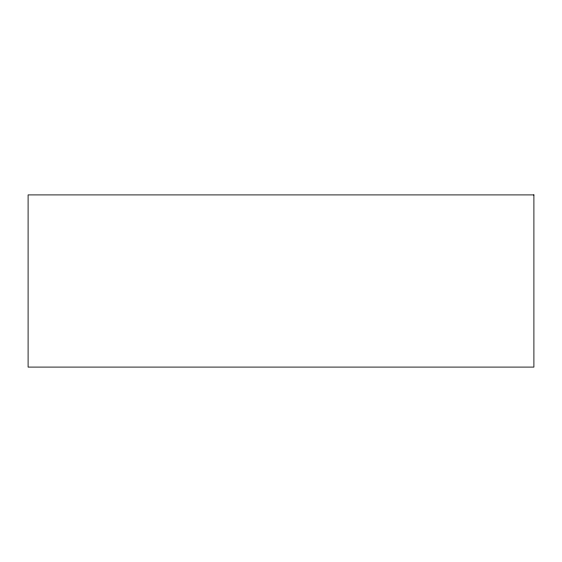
<?xml version="1.0" encoding="UTF-8"?>
<svg xmlns="http://www.w3.org/2000/svg" width="562" height="562" viewBox="0 0 562 562"><rect width="100%" height="100%" fill="white"/><g stroke="black" fill="none" stroke-linecap="round" stroke-linejoin="round"><path stroke-width="0.84" d="M533.9 194.909L28.1 194.909L28.1 367.091L533.9 367.091L533.9 194.909"/></g></svg>
